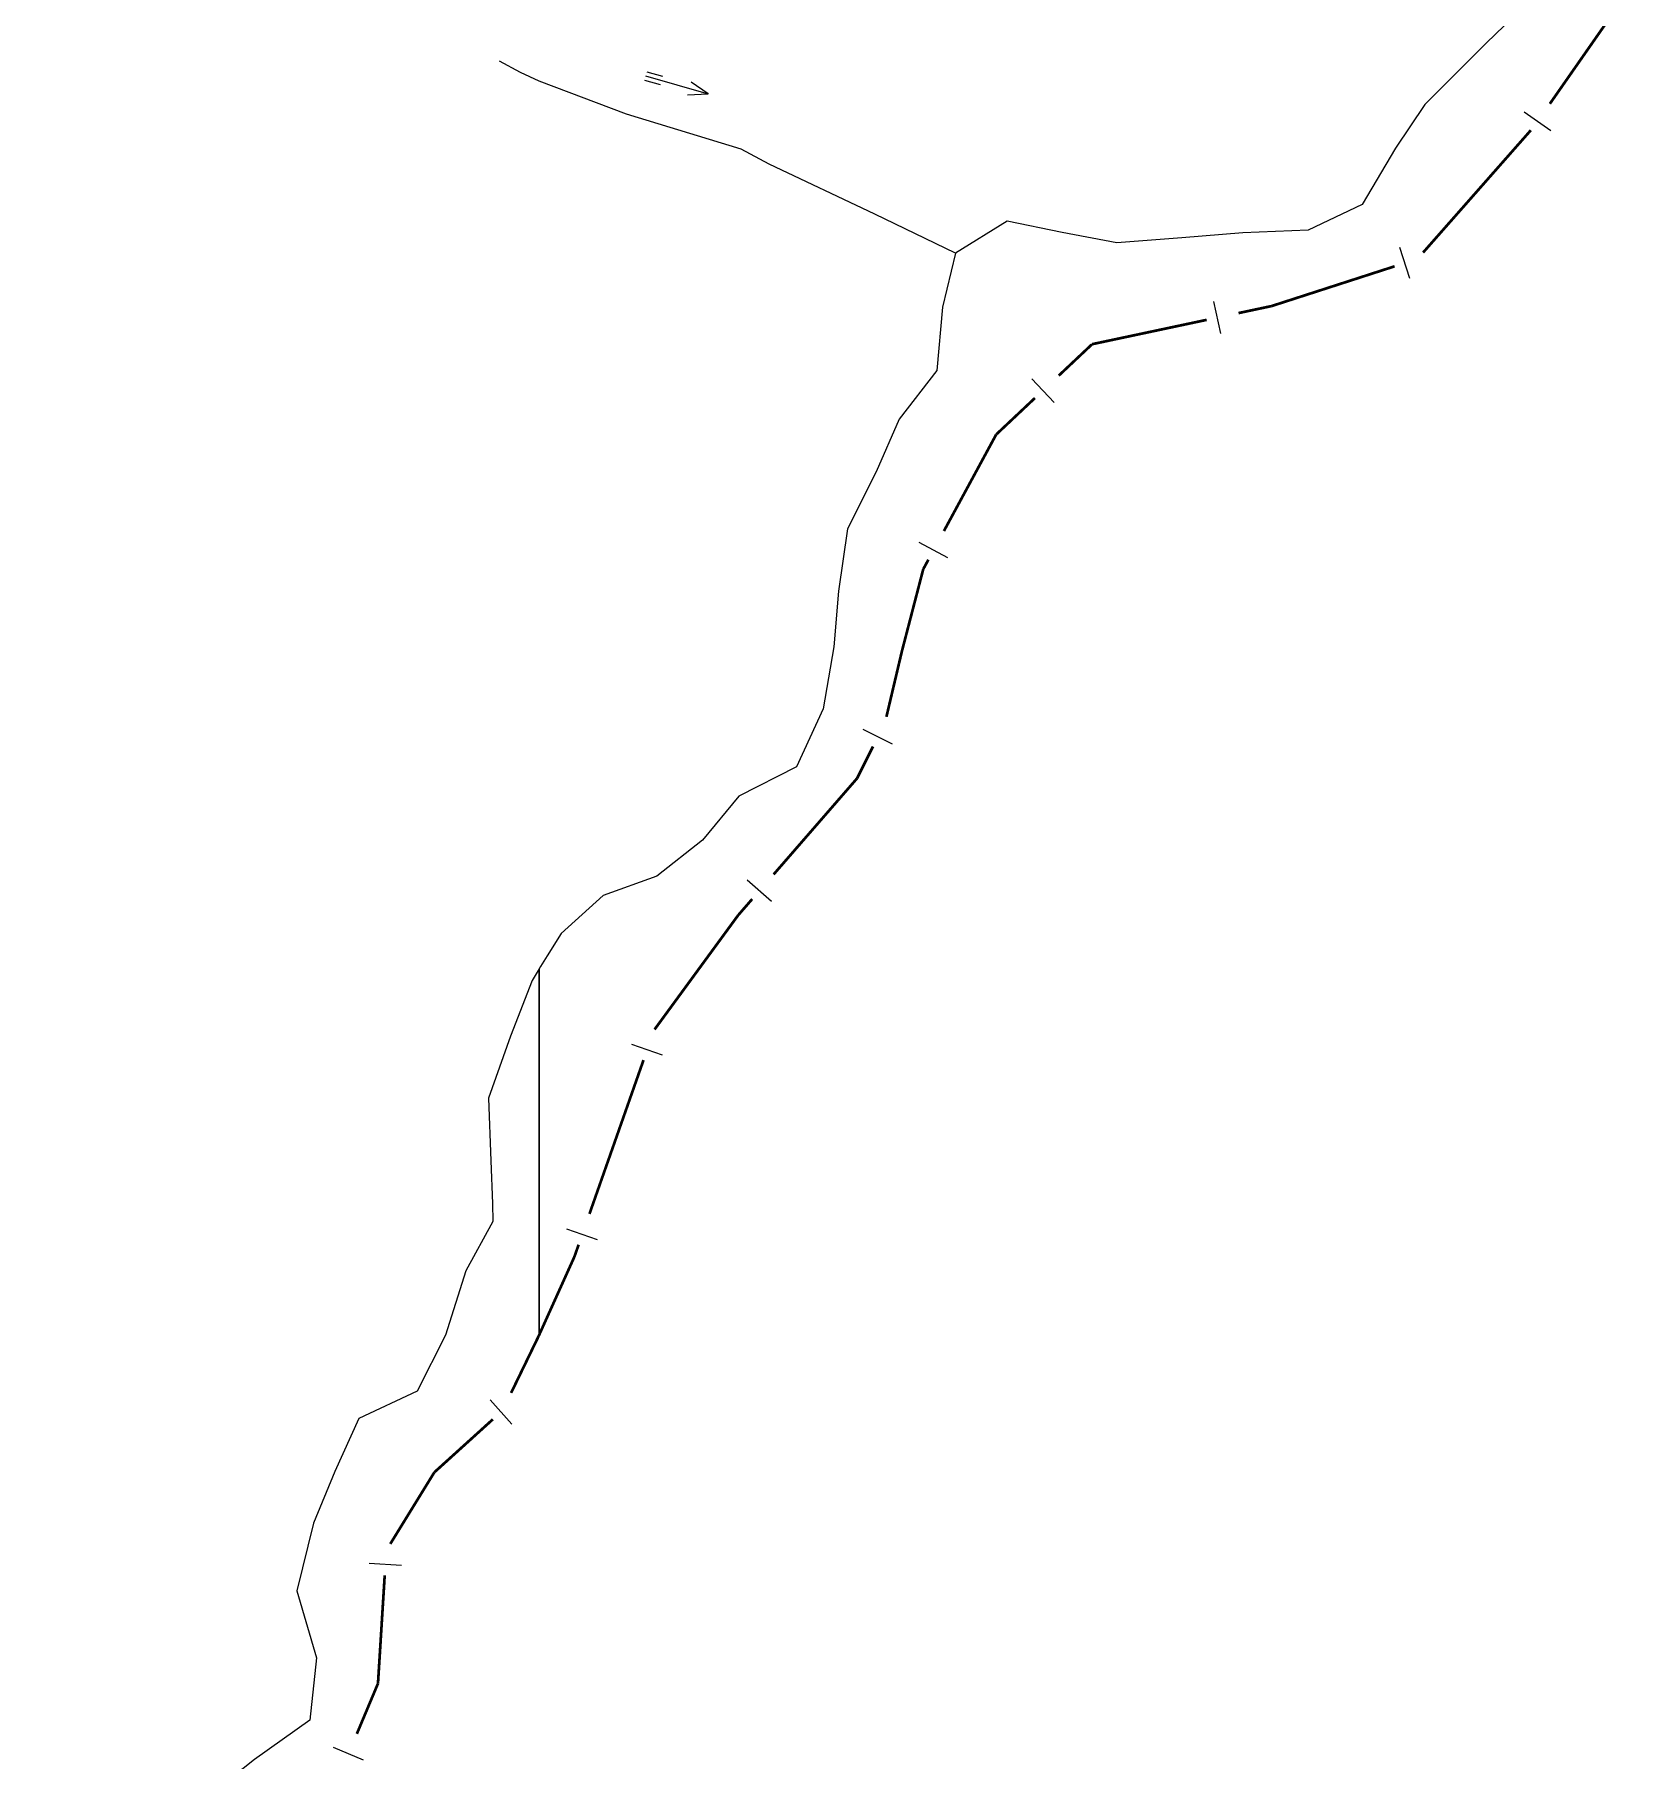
# Model space of a CAD drawing. Extents: x 209193 to 212081, y 4877574 to 4880493.
# Drawn here: x 211547.2 to 211695.4, y 4878506.9 to 4878665.7 of the extents above; entities that cross this region are included whole.
import ezdxf

# ---------------------------------------------------------------- set-up
doc = ezdxf.new("R2010")
doc.units = 0
doc.header["$LTSCALE"] = 1.5
doc.header["$MEASUREMENT"] = 0
doc.linetypes.add('TRACO_00', pattern=[10, -10])
for name, color, linetype in [('HD-CURSO-PERENE', 170, 'CONTINUOUS'), ('HD-LAGOS-PERENE', 170, 'CONTINUOUS'), ('HD-TXT-PERENE', 170, 'CONTINUOUS'), ('LM-LIM-SETORES-BAIRROS', 250, 'CONTINUOUS')]:
    doc.layers.add(name, color=color, linetype=linetype)

# ---------------------------------------------------------------- blocks, each defined once
blk = doc.blocks.new('COD035', base_point=(210438.094521, 4880067.60704))
at = {"layer": 'HD-CURSO-PERENE'}
for p, q in [((210438.094521, 4880068.01277), (210439.594521, 4880068.01277)), ((210438.094521, 4880067.61277), (210444.094521, 4880067.61277)), ((210438.094521, 4880067.21277), (210439.594521, 4880067.21277))]:
    blk.add_line(p, q, dxfattribs=at)
blk.add_lwpolyline([(210442.294521, 4880067.01277), (210444.094521, 4880067.61277), (210442.294521, 4880068.21277)], dxfattribs=at)

msp = doc.modelspace()

# ---------------------------------------------------------------- linework, layer by layer
at = {"layer": 'HD-CURSO-PERENE', "linetype": 'Continuous'}
for points in [[(211593.653563, 4878661.409905, 18.949539), (211591.945724, 4878662.231086, 18.949539), (211590.013159, 4878663.264009, 18.95961)], [(211631.962309, 4878645.581325, 9.767153), (211624.532207, 4878649.192142, 9.767153), (211614.815917, 4878653.794595, 9.767153), (211612.258999, 4878655.158284, 9.767153), (211601.690403, 4878658.397048, 9.767153), (211593.653563, 4878661.409905, 9.767153)]]:
    msp.add_polyline3d(points, dxfattribs=at)
at = {"layer": 'HD-LAGOS-PERENE', "linetype": 'Continuous'}
for points in [[(211683.305652, 4878667.346621, 9.767153), (211680.812629, 4878664.907217, 9.767153), (211675.17263, 4878659.267218, 9.767153), (211672.463503, 4878655.246713, 9.767153), (211669.389936, 4878650.068006, 9.767153), (211664.435593, 4878647.725741, 9.767153), (211658.420437, 4878647.461122, 9.767153), (211652.785146, 4878646.996952, 9.767153), (211646.830085, 4878646.552511, 9.767153), (211641.793219, 4878647.507792, 9.767153), (211636.71632, 4878648.542982, 9.767153), (211631.962309, 4878645.581325, 9.767153), (211630.787104, 4878640.623976, 9.767153), (211630.252079, 4878634.80776, 9.767153), (211626.798272, 4878630.308257, 9.767153), (211624.683698, 4878625.47007, 9.767153), (211622.029853, 4878620.231741, 9.767153), (211621.214982, 4878614.495244, 9.767153), (211620.779347, 4878609.358616, 9.767153), (211619.784583, 4878603.661946, 9.767153), (211617.350648, 4878598.323865, 9.767153), (211612.016864, 4878595.641543, 9.767153), (211608.702604, 4878591.581832, 9.767153), (211604.488458, 4878588.260868, 9.767153), (211599.553661, 4878586.478212, 9.767153), (211595.679394, 4878582.977649, 9.767153), (211594.397155, 4878580.932305, 9.767153), (211593.781592, 4878579.951251, 9.767153), (211593.655228, 4878579.724059, 9.767153), (211593.654053, 4878546.041447, 9.767153)], [(211593.655228, 4878579.724059, 9.767153), (211593.004828, 4878578.678624, 9.767153), (211591.010397, 4878573.54075, 9.767153), (211588.996419, 4878567.843266, 9.767153), (211589.220777, 4878562.067628, 9.767153), (211589.350921, 4878558.128805, 9.767153), (211589.40501, 4878556.491813, 9.767153), (211586.910493, 4878551.953106, 9.767153), (211585.03658, 4878546.035893, 9.767153), (211582.422642, 4878540.877538, 9.767153), (211577.048764, 4878538.355067, 9.767153), (211574.854283, 4878533.476845, 9.767153), (211572.879538, 4878528.718712, 9.767153), (211571.345598, 4878522.501988, 9.767153), (211573.169036, 4878516.327917, 9.767153), (211572.55401, 4878510.59158, 9.767153), (211567.460778, 4878506.97013, 9.767153), (211562.407812, 4878502.968987, 9.767153), (211558.453857, 4878499.148592, 9.767153), (211554.460435, 4878494.688628, 9.767153), (211551.026675, 4878490.109199, 9.767153), (211548.192812, 4878485.070582, 9.767153), (211547.218143, 4878479.234029, 9.767153), (211551.012916, 4878481.18014, 9.767153)]]:
    msp.add_polyline3d(points, dxfattribs=at)
at = {"layer": 'HD-LAGOS-PERENE', "linetype": 'TRACO_00'}
msp.add_polyline3d([(211593.654053, 4878546.041447, 9.767153), (211593.655228, 4878579.724059, 9.767153)], dxfattribs=at)
at = {"layer": 'LM-LIM-SETORES-BAIRROS', "const_width": 0.25}
for points in [[(211686.663945, 4878659.343569), (211695.24573, 4878671.646128)], [(211674.998964, 4878645.65365), (211684.91378, 4878656.909601)], [(211661.058701, 4878640.728295), (211672.372443, 4878644.383504)], [(211644.540303, 4878637.218135), (211655.081706, 4878639.458184)], [(211658.016183, 4878640.08176), (211660.950659, 4878640.705337)], [(211660.950659, 4878640.705337), (211661.058701, 4878640.728295)], [(211641.465483, 4878634.323129), (211644.377782, 4878637.065119)], [(211644.377782, 4878637.065119), (211644.540303, 4878637.218135)], [(211635.713284, 4878628.907316), (211639.281258, 4878632.266637)], [(211630.90309, 4878620.026958), (211635.665921, 4878628.819878)], [(211635.665921, 4878628.819878), (211635.713284, 4878628.907316)], [(211629.002685, 4878616.518518), (211629.47424, 4878617.389082)], [(211627.041125, 4878608.981998), (211629.000185, 4878616.508912)], [(211629.000185, 4878616.508912), (211629.002685, 4878616.518518)], [(211625.610654, 4878602.926341), (211626.990015, 4878608.765636)], [(211626.990015, 4878608.765636), (211627.041125, 4878608.981998)], [(211622.911525, 4878597.26426), (211624.380683, 4878600.202574)], [(211615.22807, 4878588.421038), (211622.442665, 4878596.724629)], [(211622.442665, 4878596.724629), (211622.911525, 4878597.26426)], [(211611.968086, 4878584.668981), (211613.260454, 4878586.156422)], [(211604.27401, 4878574.153743), (211611.95064, 4878584.645138)], [(211611.95064, 4878584.645138), (211611.968086, 4878584.668981)], [(211598.283789, 4878557.183471), (211603.257765, 4878571.334781)], [(211596.895048, 4878553.232404), (211597.288994, 4878554.353209)], [(211593.591368, 4878545.902365), (211596.561408, 4878552.49214)], [(211596.561408, 4878552.49214), (211596.895048, 4878553.232404)], [(211593.254634, 4878545.207851), (211593.591368, 4878545.902365)], [(211591.073267, 4878540.70878), (211593.254634, 4878545.207851)], [(211584.011866, 4878533.406191), (211589.398628, 4878538.283541)], [(211583.627575, 4878532.781718), (211584.011866, 4878533.406191)], [(211579.958893, 4878526.820109), (211583.627575, 4878532.781718)], [(211578.824913, 4878513.972404), (211579.443756, 4878523.930154)], [(211576.879829, 4878509.341252), (211578.815991, 4878513.951162)], [(211578.815991, 4878513.951162), (211578.824913, 4878513.972404)]]:
    msp.add_lwpolyline(points, dxfattribs=at)
at = {"layer": 'LM-LIM-SETORES-BAIRROS'}
for points in [[(211686.749963, 4878656.845049), (211684.289451, 4878658.561406)], [(211673.785159, 4878643.263579), (211672.862868, 4878646.11829)], [(211656.371653, 4878638.198804), (211655.748077, 4878641.133281)], [(211641.037579, 4878631.860022), (211638.981086, 4878634.044247)], [(211631.269462, 4878617.55395), (211628.631586, 4878618.982799)], [(211626.169537, 4878600.426181), (211623.486255, 4878601.767822)], [(211615.048634, 4878585.927486), (211612.784018, 4878587.895103)], [(211605.004494, 4878571.780804), (211602.174232, 4878572.775599)], [(211599.035724, 4878554.799233), (211596.205462, 4878555.794028)], [(211591.146696, 4878537.842795), (211589.133136, 4878540.06666)], [(211581.002895, 4878524.835188), (211578.008672, 4878525.021269)], [(211577.488337, 4878506.916439), (211574.722391, 4878508.078137)]]:
    msp.add_lwpolyline(points, dxfattribs=at)

# ---------------------------------------------------------------- block references
at = {"layer": 'HD-TXT-PERENE', "rotation": 344.0000000000001}
msp.add_blockref('COD035', (211603.445158, 4878661.902538), dxfattribs=at)

doc.saveas('drawing.dxf')
